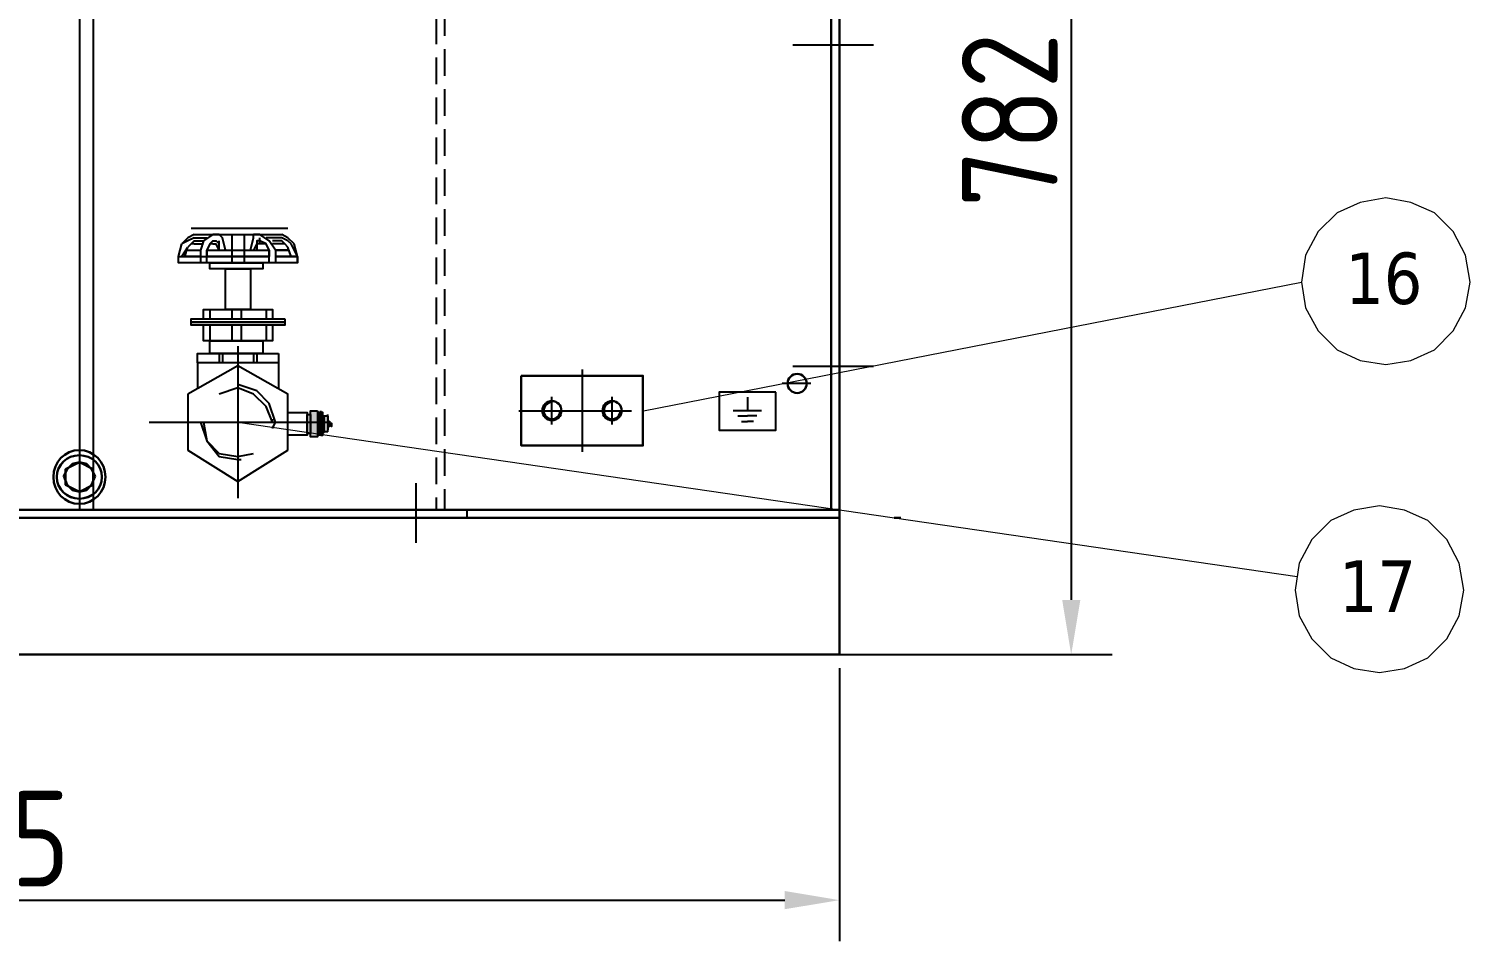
# Model space of a CAD drawing. Header units: millimetres. Extents: x 70841 to 133731, y -170061 to -164340.
# Drawn here: x 72871 to 73926, y -167243 to -166576 of the extents above; entities that cross this region are included whole.
import ezdxf

# ---------------------------------------------------------------- set-up
doc = ezdxf.new("R2010")
doc.units = ezdxf.units.MM
doc.header["$LTSCALE"] = 13
for name, pattern in [('CENTER', [50.8, 31.75, -6.35, 6.35, -6.35]), ('CENTERX2', [101.6, 63.5, -12.7, 12.7, -12.7]), ('DASHED', [0.75, 0.5, -0.25])]:
    doc.linetypes.add(name, pattern=pattern)
for name, color, linetype in [('1', 4, 'Continuous'), ('3中心线层', 1, 'CENTER'), ('4虚线层', 6, 'DASHED'), ('粗实线', 4, 'Continuous')]:
    doc.layers.add(name, color=color, linetype=linetype)
doc.layers.add('标注、文本', color=3, linetype='Continuous', lineweight=25)
doc.layers.add('铁心', color=3, linetype='Continuous', lineweight=0)
doc.styles.get("Standard").update_dxf_attribs({"font": 'gbenor.shx', "bigfont": 'gbcbig.shx'})
doc.styles.add('Tahoma$001', font='tahoma.ttf', dxfattribs={"height": 2.159784})
doc.dimstyles.new('1-15', dxfattribs={"dimscale": 20, "dimtxt": 3.5, "dimasz": 2, "dimexe": 1.5, "dimexo": 0.5, "dimgap": 0.5, "dimtad": 1, "dimtoh": 1, "dimdec": 1, "dimdsep": 46, "dimtxsty": 'Standard', "dimcen": 2.5, "dimclrd": 3, "dimclre": 3, "dimclrt": 3, "dimadec": 0, "dimazin": 2, "dimtfac": 1, "dimtdec": 1, "dimtmove": 0, "dimatfit": 2, "dimfxl": 1, "dimarcsym": 0})

# ---------------------------------------------------------------- blocks, each defined once
blk = doc.blocks.new('257561')
at = {"layer": '标注、文本'}
for p, q in [((851.69, 2214.09), (862.06, 2214.09)), ((856.87, 2219.06), (856.87, 2214.09)), ((853.4, 2212.22), (856.87, 2212.22)), ((854.71, 2210.17), (856.87, 2210.17)), ((860.35, 2212.22), (856.87, 2212.22)), ((859.04, 2210.17), (856.87, 2210.17))]:
    blk.add_line(p, q, dxfattribs=at)
blk = doc.blocks.new('A$C3970166B')
at = {"layer": '标注、文本', "color": 4, "lineweight": 30}
for points in [[(20.32, 13.55), (18.63, 16.93), (16.09, 19.47), (12.7, 20.32), (9.31, 19.47), (6.77, 16.93), (5.08, 13.55), (6.77, 9.31), (9.31, 6.77), (12.7, 5.93), (16.09, 6.77), (18.63, 9.31)], [(19.47, 16.93), (12.7, 20.32), (5.93, 16.93), (5.93, 9.31), (12.7, 5.93), (19.47, 9.31)]]:
    blk.add_lwpolyline(points, close=True, dxfattribs=at)
for major_axis, ratio in [((0, 13.12), 0.967742), ((-11.01, 0), 0.961538)]:
    blk.add_ellipse((12.7, 13.12), major_axis=major_axis, ratio=ratio, start_param=0, end_param=6.283185, dxfattribs=at)
blk = doc.blocks.new('A$C5DBA7796')
at = {"layer": '1', "color": 1, "linetype": 'CENTERX2', "lineweight": -3, "ltscale": 0.1}
for p, q in [((36.02, 61.85), (36.02, 0)), ((0, 30.93), (72.03, 30.93))]:
    blk.add_line(p, q, dxfattribs=at)
at = {"layer": '粗实线'}
for points in [[(18.24, 107.13), (15.7, 105.86), (13.16, 103.32)], [(18.24, 105.86), (15.7, 104.59), (13.16, 103.32)], [(28.4, 107.13), (25.86, 107.13), (22.05, 104.59), (20.78, 100.78)], [(30.94, 100.78), (29.67, 105.86), (28.4, 107.13)], [(41.1, 100.78), (42.37, 105.86), (42.37, 107.13)], [(51.26, 100.78), (48.72, 104.59), (44.91, 107.13)], [(58.88, 103.32), (56.34, 105.86), (53.8, 107.13)], [(57.61, 103.32), (56.34, 104.59), (53.8, 105.86)], [(18.24, 104.59), (16.97, 103.32), (15.7, 102.05)], [(18.24, 103.32), (16.97, 103.32), (15.7, 102.05)], [(25.86, 104.59), (24.59, 103.32), (23.32, 100.78)], [(25.86, 103.32), (24.59, 103.32), (23.32, 100.78)], [(23.32, 95.7), (23.32, 100.78), (23.32, 98.24)], [(28.4, 100.78), (28.4, 103.32), (27.13, 104.59)], [(28.4, 100.78), (27.13, 103.32)], [(28.4, 103.32), (28.4, 104.59)], [(44.91, 104.59), (43.64, 104.59), (43.64, 103.32), (43.64, 100.78)], [(44.91, 103.32), (43.64, 103.32)], [(48.72, 100.78), (47.45, 103.32), (44.91, 104.59)], [(48.72, 100.78), (47.45, 103.32), (44.91, 103.32)], [(48.72, 95.7), (48.72, 100.78), (48.72, 98.24)], [(56.34, 102.05), (55.07, 103.32), (53.8, 104.59)], [(56.34, 102.05), (55.07, 103.32), (53.8, 103.32)], [(60.15, 98.24), (60.15, 95.7), (11.89, 95.7), (11.89, 98.24)], [(51.26, 98.24), (60.15, 98.24), (60.15, 95.7), (11.89, 95.7), (11.89, 98.24), (20.78, 98.24)], [(23.32, 98.24), (48.72, 98.24)], [(22.05, 72.84), (22.05, 76.65), (49.99, 76.65), (49.99, 72.84)], [(49.99, 70.3), (49.99, 63.95), (22.05, 63.95), (22.05, 70.3)], [(49.99, 30.93), (47.45, 37.28), (42.37, 42.36), (36.02, 44.9), (28.4, 42.36)], [(49.99, 28.39), (51.26, 30.93), (48.72, 38.55), (43.64, 43.63), (36.02, 46.17)], [(20.78, 30.93), (23.32, 23.31), (28.4, 16.96), (36.02, 15.69), (37.29, 15.69)], [(22.05, 30.93), (23.32, 23.31), (28.4, 18.23), (36.02, 16.96), (42.37, 18.23)], [(49.99, 30.93), (49.99, 32.2)]]:
    blk.add_lwpolyline(points, dxfattribs=at)
for points in [[(46.18, 95.7), (46.18, 93.16), (24.59, 93.16), (24.59, 95.7)], [(41.1, 93.16), (41.1, 76.65), (30.94, 76.65), (30.94, 93.16)], [(55.07, 72.84), (55.07, 71.57), (16.97, 71.57), (16.97, 72.84)], [(55.07, 71.57), (55.07, 70.3), (16.97, 70.3), (16.97, 71.57)], [(52.53, 58.87), (52.53, 55.06), (19.51, 55.06), (19.51, 58.87)], [(46.18, 63.95), (46.18, 58.87), (24.59, 58.87), (24.59, 63.95)], [(15.7, 42.36), (15.7, 19.5), (36.02, 6.8), (56.34, 19.5), (56.34, 42.36), (36.02, 53.79)]]:
    blk.add_lwpolyline(points, close=True, dxfattribs=at)
for points in [[(16.97, 109.67), (16.97, 109.67), (56.34, 109.67), (56.34, 109.67)], [(18.24, 107.13), (18.24, 107.13), (53.8, 107.13), (53.8, 107.13)], [(18.24, 105.86), (18.24, 105.86), (23.32, 105.86), (23.32, 105.86)], [(33.48, 107.13), (33.48, 107.13), (33.48, 95.7), (33.48, 95.7)], [(38.56, 107.13), (38.56, 107.13), (38.56, 95.7), (38.56, 95.7)], [(44.91, 107.13), (44.91, 107.13), (42.37, 107.13), (42.37, 107.13)], [(42.37, 105.86), (42.37, 105.86), (42.37, 107.13), (42.37, 107.13)], [(44.91, 104.59), (44.91, 104.59), (44.91, 105.86), (44.91, 105.86)], [(53.8, 105.86), (53.8, 105.86), (47.45, 105.86), (47.45, 105.86)], [(11.89, 98.24), (11.89, 98.24), (13.16, 103.32), (13.16, 103.32)], [(11.89, 98.24), (11.89, 98.24), (13.16, 103.32), (13.16, 103.32)], [(13.16, 98.24), (13.16, 98.24), (15.7, 102.05), (15.7, 102.05)], [(14.43, 98.24), (14.43, 98.24), (15.7, 102.05), (15.7, 102.05)], [(15.7, 100.78), (15.7, 100.78), (20.78, 100.78), (20.78, 100.78)], [(18.24, 104.59), (18.24, 104.59), (22.05, 104.59), (22.05, 104.59)], [(18.24, 103.32), (18.24, 103.32), (22.05, 103.32), (22.05, 103.32)], [(20.78, 100.78), (20.78, 100.78), (20.78, 95.7), (20.78, 95.7)], [(23.32, 100.78), (23.32, 100.78), (48.72, 100.78), (48.72, 100.78)], [(25.86, 104.59), (25.86, 104.59), (27.13, 104.59), (27.13, 104.59)], [(25.86, 103.32), (25.86, 103.32), (27.13, 103.32), (27.13, 103.32)], [(43.64, 103.32), (43.64, 103.32), (42.37, 100.78), (42.37, 100.78)], [(44.91, 103.32), (44.91, 103.32), (44.91, 104.59), (44.91, 104.59)], [(53.8, 104.59), (53.8, 104.59), (49.99, 104.59), (49.99, 104.59)], [(53.8, 103.32), (53.8, 103.32), (49.99, 103.32), (49.99, 103.32)], [(51.26, 100.78), (51.26, 100.78), (56.34, 100.78), (56.34, 100.78)], [(56.34, 100.78), (56.34, 100.78), (51.26, 100.78), (51.26, 100.78)], [(51.26, 100.78), (51.26, 100.78), (51.26, 95.7), (51.26, 95.7)], [(57.61, 98.24), (57.61, 98.24), (56.34, 102.05), (56.34, 102.05)], [(57.61, 98.24), (57.61, 98.24), (56.34, 102.05), (56.34, 102.05)], [(60.15, 98.24), (60.15, 98.24), (57.61, 103.32), (57.61, 103.32)], [(60.15, 98.24), (60.15, 98.24), (58.88, 103.32), (58.88, 103.32)], [(20.78, 98.24), (20.78, 98.24), (14.43, 98.24), (14.43, 98.24)], [(20.78, 98.24), (20.78, 98.24), (23.32, 98.24), (23.32, 98.24)], [(48.72, 98.24), (48.72, 98.24), (23.32, 98.24), (23.32, 98.24)], [(60.15, 98.24), (60.15, 98.24), (51.26, 98.24), (51.26, 98.24)], [(51.26, 98.24), (51.26, 98.24), (57.61, 98.24), (57.61, 98.24)], [(60.15, 95.7), (60.15, 95.7), (60.15, 98.24), (60.15, 98.24)], [(24.59, 76.65), (24.59, 76.65), (24.59, 72.84), (24.59, 72.84)], [(33.48, 76.65), (33.48, 76.65), (33.48, 72.84), (33.48, 72.84)], [(37.29, 76.65), (37.29, 76.65), (37.29, 72.84), (37.29, 72.84)], [(47.45, 76.65), (47.45, 76.65), (47.45, 72.84), (47.45, 72.84)], [(24.59, 70.3), (24.59, 70.3), (24.59, 63.95), (24.59, 63.95)], [(33.48, 70.3), (33.48, 70.3), (33.48, 63.95), (33.48, 63.95)], [(37.29, 70.3), (37.29, 70.3), (37.29, 63.95), (37.29, 63.95)], [(47.45, 70.3), (47.45, 70.3), (47.45, 63.95), (47.45, 63.95)], [(28.4, 58.87), (28.4, 58.87), (28.4, 55.06), (28.4, 55.06)], [(29.67, 58.87), (29.67, 58.87), (29.67, 55.06), (29.67, 55.06)], [(42.37, 58.87), (42.37, 58.87), (42.37, 55.06), (42.37, 55.06)], [(43.64, 58.87), (43.64, 58.87), (43.64, 55.06), (43.64, 55.06)], [(19.51, 55.06), (19.51, 55.06), (19.51, 44.9), (19.51, 44.9)], [(52.53, 55.06), (52.53, 55.06), (52.53, 44.9), (52.53, 44.9)]]:
    blk.add_open_spline(points, degree=3, dxfattribs=at)
blk = doc.blocks.new('*D1711')
at = {"layer": 'Defpoints', "color": 0, "transparency": 16777216}
for p in [(72179.4, -167033.6), (73464.4, -167033.6), (73464.4, -167213.2)]:
    blk.add_point(p, dxfattribs=at)
at = {"layer": '标注、文本', "color": 3, "lineweight": -2, "transparency": 16777216}
for p, q in [((72179.4, -167043.6), (72179.4, -167243.2)), ((73464.4, -167043.6), (73464.4, -167243.2)), ((72219.4, -167213.2), (73424.4, -167213.2))]:
    blk.add_line(p, q, dxfattribs=at)
at = {"layer": '标注、文本', "color": 3, "transparency": 16777216}
for points in [[(72219.4, -167206.5), (72219.4, -167219.8), (72179.4, -167213.2)], [(73424.4, -167206.5), (73424.4, -167219.8), (73464.4, -167213.2)]]:
    blk.add_solid(points, dxfattribs=at)
at = {"layer": '标注、文本', "color": 3, "transparency": 16777216, "insert": (72821.9, -167168.2), "char_height": 70, "attachment_point": 5}
blk.add_mtext('1285', dxfattribs=at)
blk = doc.blocks.new('*D1698')
at = {"layer": 'Defpoints', "color": 0, "transparency": 16777216}
for p in [(73328.5, -166251.7), (73328.5, -167033.6), (73633.9, -167033.6)]:
    blk.add_point(p, dxfattribs=at)
at = {"layer": '标注、文本', "color": 3, "lineweight": -2, "transparency": 16777216}
for p, q in [((73338.5, -166251.7), (73663.9, -166251.7)), ((73633.9, -166291.7), (73633.9, -166993.6)), ((73338.5, -167033.6), (73663.9, -167033.6))]:
    blk.add_line(p, q, dxfattribs=at)
at = {"layer": '标注、文本', "color": 3, "transparency": 16777216}
for points in [[(73627.3, -166291.7), (73640.6, -166291.7), (73633.9, -166251.7)], [(73627.3, -166993.6), (73640.6, -166993.6), (73633.9, -167033.6)]]:
    blk.add_solid(points, dxfattribs=at)
at = {"layer": '标注、文本', "color": 3, "transparency": 16777216, "insert": (73588.9, -166642.7), "char_height": 70, "attachment_point": 5, "rotation": 90}
blk.add_mtext('782', dxfattribs=at)

msp = doc.modelspace()

# ---------------------------------------------------------------- hatches: boundary and pattern name
at = {"layer": '粗实线'}
h = msp.add_hatch(color=256, dxfattribs=at)
h.dxf.hatch_style = 2
h.paths.add_polyline_path([(73077.474, -166855.392), (73077.474, -166874.442), (73082.554, -166874.442)])
h = msp.add_hatch(color=256, dxfattribs=at)
h.dxf.hatch_style = 2
h.paths.add_polyline_path([(73077.474, -166855.392), (73082.554, -166855.392), (73082.554, -166874.442)])

# ---------------------------------------------------------------- linework, layer by layer
at = {"layer": '1', "color": 1, "linetype": 'CENTERX2', "lineweight": -3, "ltscale": 0.1}
for p, q in [((73489.395, -166587.842), (73430.395, -166587.842)), ((73276.069, -166825.114), (73276.069, -166885.389)), ((73489.395, -166822.842), (73430.395, -166822.842)), ((73254.069, -166865.26), (73254.069, -166845.244)), ((73298.069, -166865.26), (73298.069, -166845.244)), ((73229.746, -166855.252), (73322.392, -166855.252)), ((73154.395, -166908.228), (73154.395, -166951.824))]:
    msp.add_line(p, q, dxfattribs=at)
at = {"layer": '3中心线层', "ltscale": 0.4}
msp.add_line((73443.369, -166835.342), (73422.439, -166835.342), dxfattribs=at)
at = {"layer": '4虚线层', "ltscale": 3}
for p, q in [((73175.395, -166444.721), (73175.395, -166927.642)), ((73169.395, -166450.721), (73169.395, -166927.642)), ((73379.395, -166927.642), (72179.395, -166927.642))]:
    msp.add_line(p, q, dxfattribs=at)
at = {"layer": '4虚线层', "ltscale": 5}
msp.add_line((73191.895, -166927.642), (73191.895, -166933.642), dxfattribs=at)
at = {"layer": '标注、文本'}
for p, q in [((72908.395, -165519.614), (72908.395, -166927.642)), ((72918.395, -165519.614), (72918.395, -166927.642))]:
    msp.add_line(p, q, dxfattribs=at)
at = {"layer": '标注、文本', "color": 4, "lineweight": 30}
for points in [[(73231.569, -166829.752), (73320.569, -166829.752), (73320.569, -166880.752), (73231.569, -166880.752)], [(72919.825, -166903.111), (72917.285, -166898.031), (72913.475, -166894.221), (72908.395, -166892.951), (72903.315, -166894.221), (72899.505, -166898.031), (72896.965, -166903.111), (72899.505, -166909.461), (72903.315, -166913.271), (72908.395, -166914.541), (72913.475, -166913.271), (72917.285, -166909.461)], [(72918.555, -166898.031), (72908.395, -166892.951), (72898.235, -166898.031), (72898.235, -166909.461), (72908.395, -166914.541), (72918.555, -166909.461)]]:
    msp.add_lwpolyline(points, close=True, dxfattribs=at)
at = {"layer": '标注、文本'}
msp.add_lwpolyline([(73417.883, -166841.792), (73376.363, -166841.792), (73376.363, -166869.5), (73417.883, -166869.5)], close=True, dxfattribs=at)
at = {"layer": '标注、文本', "color": 4, "lineweight": 30}
for centre in [(73254.069, -166855.252), (73298.069, -166855.252)]:
    msp.add_circle(centre, 7, dxfattribs=at)
at = {"layer": '标注、文本'}
for centre in [(73254.069, -166855.252), (73298.069, -166855.252)]:
    msp.add_arc(centre, 6, 90, 0, dxfattribs=at)
at = {"layer": '标注、文本', "color": 4, "lineweight": 30}
for major_axis, ratio in [((0, 19.685), 0.967742), ((-16.51, 0), 0.961538)]:
    msp.add_ellipse((72908.395, -166903.746), major_axis=major_axis, ratio=ratio, start_param=0, end_param=6.283185, dxfattribs=at)
at = {"layer": '粗实线', "lineweight": 30}
for p, q in [((73458.395, -166927.642), (73458.395, -165483.614)), ((73464.395, -166933.642), (73464.395, -165483.614)), ((72179.395, -166927.642), (73464.395, -166927.642)), ((73356.895, -166933.642), (72179.395, -166933.642)), ((72179.395, -166933.642), (73464.395, -166933.642)), ((73464.395, -167033.642), (73464.395, -166933.442)), ((73504.5, -166933.642), (73509.395, -166933.642)), ((72179.395, -167033.642), (73464.395, -167033.642))]:
    msp.add_line(p, q, dxfattribs=at)
at = {"layer": '粗实线'}
for points in [[(73060.964, -166856.662), (73074.934, -166856.662), (73074.934, -166873.172), (73060.964, -166873.172)], [(73086.364, -166871.902), (73086.364, -166857.932), (73086.364, -166856.662), (73085.094, -166856.662)], [(73087.634, -166870.632), (73087.634, -166859.202), (73086.364, -166859.202)], [(73090.174, -166870.632), (73090.174, -166859.202), (73087.634, -166859.202)], [(73090.174, -166859.202), (73090.174, -166860.472)], [(73092.714, -166864.282), (73092.714, -166865.552), (73091.444, -166865.552), (73091.444, -166864.282), (73092.714, -166864.282), (73092.714, -166866.822), (73092.714, -166864.282), (73092.714, -166865.552), (73092.714, -166866.822)], [(73085.094, -166873.172), (73086.364, -166873.172), (73086.364, -166871.902)], [(73087.634, -166870.632), (73086.364, -166871.902)], [(73090.174, -166870.632), (73090.174, -166869.362)]]:
    msp.add_lwpolyline(points, dxfattribs=at)
for points in [[(73082.554, -166855.392), (73082.554, -166874.442), (73077.474, -166874.442), (73077.474, -166855.392)], [(73085.094, -166856.662), (73085.094, -166873.172), (73083.824, -166873.172), (73083.824, -166856.662)], [(73077.474, -166857.932), (73077.474, -166871.902), (73074.934, -166871.902), (73074.934, -166857.932)], [(73091.444, -166863.012), (73091.444, -166866.822), (73090.174, -166866.822), (73090.174, -166863.012)]]:
    msp.add_lwpolyline(points, close=True, dxfattribs=at)
at = {"layer": '粗实线', "lineweight": 30}
msp.add_circle((73433.418, -166835.342), 7, dxfattribs=at)
at = {"layer": '粗实线'}
for points in [[(73083.824, -166856.662), (73083.824, -166856.662), (73082.554, -166856.662), (73082.554, -166856.662)], [(73085.094, -166856.662), (73085.094, -166856.662), (73085.094, -166855.392), (73085.094, -166855.392)], [(73090.174, -166859.202), (73090.174, -166859.202), (73090.174, -166857.932), (73090.174, -166857.932)], [(73090.174, -166860.472), (73090.174, -166860.472), (73090.174, -166869.362), (73090.174, -166869.362)], [(73083.824, -166873.172), (73083.824, -166873.172), (73082.554, -166873.172), (73082.554, -166873.172)], [(73085.094, -166873.172), (73085.094, -166873.172), (73085.094, -166871.902), (73085.094, -166871.902)], [(73090.174, -166870.632), (73090.174, -166870.632), (73087.634, -166870.632), (73087.634, -166870.632)], [(73090.174, -166870.632), (73090.174, -166870.632), (73090.174, -166869.362), (73090.174, -166869.362)]]:
    msp.add_open_spline(points, degree=3, dxfattribs=at)
at = {"layer": '铁心'}
for points in [[(73925.74, -166761.352), (73922.427, -166741.474), (73913.391, -166724.306), (73899.537, -166710.452), (73882.369, -166702.922), (73863.996, -166699.609), (73845.323, -166702.922), (73828.456, -166710.452), (73814.602, -166724.306), (73805.265, -166741.474), (73802.253, -166761.352), (73805.265, -166780.026), (73814.602, -166796.892), (73828.456, -166810.747), (73845.323, -166818.578), (73863.996, -166821.59), (73882.369, -166818.578), (73899.537, -166810.747), (73913.391, -166796.892), (73922.427, -166780.026)], [(73921.091, -166986.535), (73917.778, -166966.656), (73908.742, -166949.489), (73894.888, -166935.634), (73877.72, -166928.104), (73859.347, -166924.791), (73840.674, -166928.104), (73823.807, -166935.634), (73809.953, -166949.489), (73800.616, -166966.656), (73797.604, -166986.535), (73800.616, -167005.208), (73809.953, -167022.075), (73823.807, -167035.93), (73840.674, -167043.76), (73859.347, -167046.772), (73877.72, -167043.76), (73894.888, -167035.93), (73908.742, -167022.075), (73917.778, -167005.208)]]:
    msp.add_lwpolyline(points, close=True, dxfattribs=at)
for points in [[(73321.069, -166855.252), (73802.253, -166761.352), (73802.253, -166761.352)], [(73024.388, -166863.642), (73799.11, -166976.596), (73799.11, -166976.596)]]:
    msp.add_lwpolyline(points, dxfattribs=at)

# ---------------------------------------------------------------- block references
at = {"layer": '标注、文本'}
for name, p, xscale, yscale, zscale in [('A$C5DBA7796', (72959.559, -166919.311), 1.799999999988358, 1.799999999988358, 1.8), ('257561', (75110.849, -171283.503), -2, 2, 2), ('A$C3970166B', (72889.345, -166923.431), 1.5, 1.5, 1.5)]:
    msp.add_blockref(name, p, dxfattribs=dict(at, xscale=xscale, yscale=yscale, zscale=zscale))

# ---------------------------------------------------------------- texts
at = {"layer": '铁心', "style": 'Tahoma$001'}
for s, p in [('16', (73834.357, -166777.204)), ('17', (73829.708, -167002.387))]:
    msp.add_text(s, height=37.5893, dxfattribs=at).set_placement(p)

# ---------------------------------------------------------------- dimensions: what is measured, and where the dimension line sits
at = {"layer": '标注、文本'}
dim = msp.add_linear_dim(base=(73633.925, -167033.642), p1=(73328.457, -166251.684), p2=(73328.457, -167033.642), angle=90, dimstyle='1-15', dxfattribs=at)
dim.commit()
dim.dimension.update_dxf_attribs({"geometry": '*D1698', "text_midpoint": (73588.925, -166642.663)})
dim = msp.add_linear_dim(base=(73464.395, -167213.178), p1=(72179.395, -167033.642), p2=(73464.395, -167033.642), dimstyle='1-15', dxfattribs=at)
dim.commit()
dim.dimension.update_dxf_attribs({"geometry": '*D1711', "text_midpoint": (72821.895, -167168.178)})

doc.saveas('drawing.dxf')
